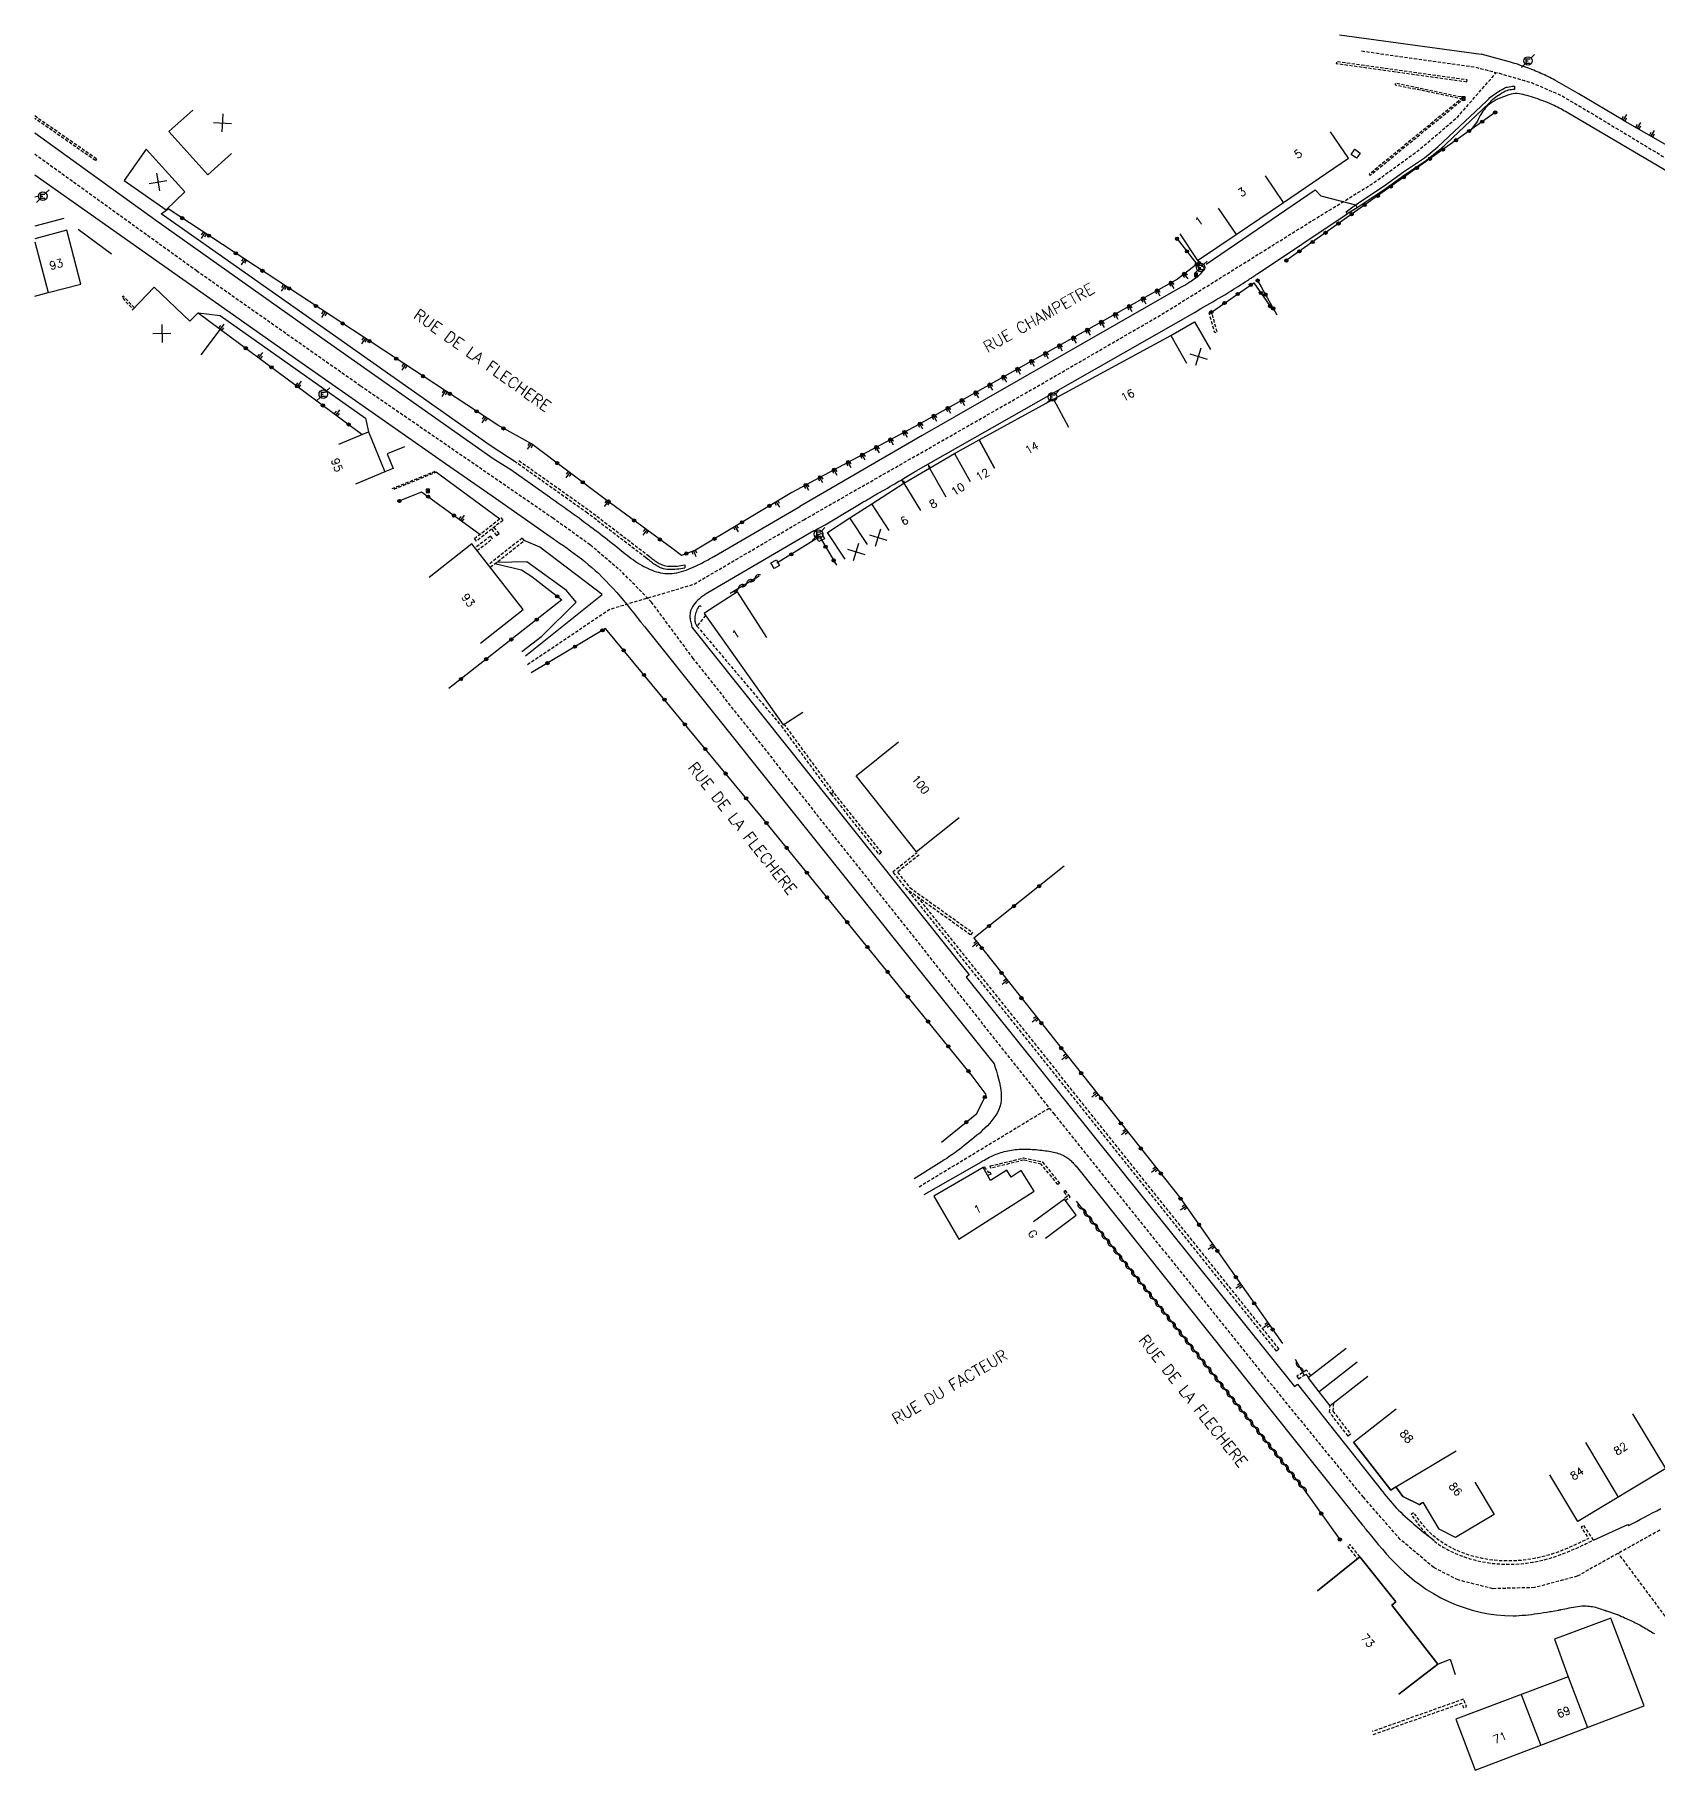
# Model space of a CAD drawing. Header units: millimetres. Extents: x 146000 to 147000, y 131000 to 131923.
# Drawn here: x 146000 to 146253.5, y 131399.7 to 131670.9 of the extents above; entities that cross this region are included whole.
import ezdxf
from ezdxf.enums import TextEntityAlignment as Align

# ---------------------------------------------------------------- set-up
doc = ezdxf.new("R2010")
doc.units = ezdxf.units.MM
doc.linetypes.add('DASHED', pattern=[0.75, 0.5, -0.25])
doc.layers.get('0').update_dxf_attribs({"linetype": 'CONTINUOUS'})
for name, color, linetype in [('W0001', 6, 'DASHED'), ('W0008', 7, 'CONTINUOUS'), ('W0017', 7, 'CONTINUOUS'), ('W0100', 7, 'CONTINUOUS'), ('W0112', 1, 'DASHED'), ('W0211', 2, 'CONTINUOUS'), ('W0310', 3, 'CONTINUOUS'), ('W0322', 7, 'CONTINUOUS'), ('W0330', 7, 'CONTINUOUS'), ('W0471', 7, 'CONTINUOUS'), ('W0989', 7, 'CONTINUOUS'), ('W0991', 7, 'CONTINUOUS'), ('W1102', 7, 'CONTINUOUS')]:
    doc.layers.add(name, color=color, linetype=linetype)
doc.styles.get("Standard").update_dxf_attribs({"font": 'romans.shx', "width": 0.85})

# ---------------------------------------------------------------- blocks, each defined once
blk = doc.blocks.new('t211o')
at = {"color": 0, "linetype": 'Continuous'}
for p, q in [((-0.29, 0.5), (-0.29, 0)), ((0, 1), (0, 0)), ((0.29, 0.5), (0.29, 0))]:
    blk.add_line(p, q, dxfattribs=at)
blk = doc.blocks.new('t322o')
at = {"color": 0, "linetype": 'Continuous'}
for radius in [0.25, 0.15]:
    blk.add_circle((0, 0), radius, dxfattribs=at)
blk = doc.blocks.new('t112o')
at = {"color": 0, "linetype": 'Continuous'}
for p, q in [((-0.5, 0.5), (0.5, 0.5)), ((-0.5, -0.5), (-0.5, 0.5)), ((0.5, 0.5), (0.5, -0.5)), ((0.5, -0.5), (-0.5, -0.5))]:
    blk.add_line(p, q, dxfattribs=at)
blk = doc.blocks.new('t991o')
at = {"color": 0, "linetype": 'Continuous'}
for p, q in [((-1, 1), (1, -1)), ((-1, -1), (1, 1))]:
    blk.add_line(p, q, dxfattribs=at)
blk = doc.blocks.new('T471')
for p, q in [((-0.333334, 0.333334), (-0.333334, -0.333334)), ((-0.333334, 0.333334), (0.333334, 0.333334)), ((-0.333334, 0), (0, 0)), ((0.500001, 0.500001), (1.000002, 1.000002)), ((-0.500001, -0.500001), (-1.000002, -1.000002)), ((-0.333334, -0.333334), (0.333334, -0.333334))]:
    blk.add_line(p, q)
blk.add_ellipse((0, 0), major_axis=(0.471405, 0.471405), ratio=1, start_param=5.4977871438, end_param=11.780972451)
blk = doc.blocks.new('t330o')
at = {"color": 0, "linetype": 'Continuous'}
for p, q in [((0.25, -0.25), (-0.25, 0.25)), ((-0.25, -0.25), (0.25, 0.25)), ((-0.25, 0.25), (-0.25, -0.25)), ((0.25, 0.25), (-0.25, 0.25)), ((0.25, -0.25), (0.25, 0.25)), ((-0.25, -0.25), (0.25, -0.25)), ((-0.25, -0.25), (-0.25, -0.25))]:
    blk.add_line(p, q, dxfattribs=at)
blk = doc.blocks.new('t310o')
at = {"color": 0, "linetype": 'Continuous'}
for centre, start, end in [((-0.5, 0.38), 216.8699, 323.1304), ((0.5, -0.37), 36.8699, 143.1303)]:
    blk.add_arc(centre, 0.625, start, end, dxfattribs=at)

msp = doc.modelspace()

# ---------------------------------------------------------------- linework, layer by layer
at = {"layer": 'W0001', "flags": 128}
for points in [[(146207.33, 131668.34), (146224.95, 131665.84), (146228.85, 131664.85), (146234.03, 131663.34), (146238.45, 131661.42), (146241.47, 131659.67), (146254.31, 131651.93), (146263.15, 131647.05), (146271.88, 131642.05), (146285.69, 131634.07), (146304.19, 131623.2), (146330.34, 131607.7), (146344.38, 131598.6), (146350.72, 131594.19), (146357.7, 131586.68), (146368.32, 131574.74)], [(146120.17, 131595.1), (146157.92, 131616.67), (146176.12, 131627.2), (146201.14, 131642.78), (146208.9, 131647.52), (146216.05, 131652.69), (146222.34, 131658.04), (146228.37, 131664.97)], [(146077, 131572.51), (146089.87, 131581.14), (146102.99, 131585.03), (146120.17, 131595.1)], [(146138.18, 131490.91), (146158.55, 131503.23)], [(146267.32, 131407), (146247.44, 131433.64)]]:
    msp.add_lwpolyline(points, dxfattribs=at)
at = {"layer": 'W0001'}
for points in [[(146000, 131652.26), (146025.3, 131634.03), (146050.93, 131616.04), (146080.9, 131595.44), (146086.82, 131591.21), (146091.48, 131587.22)], [(146253.9, 131437.25), (146241.03, 131430.06), (146234.34, 131428.28), (146227.83, 131428.11), (146222.41, 131429.47), (146218.6, 131431.41), (146213.35, 131435.81), (146207.6, 131442.41), (146191.94, 131461.61), (146159.35, 131502.22), (146118.98, 131553.14), (146102.9, 131573.44), (146096.38, 131582.24), (146091.48, 131587.22)]]:
    msp.add_lwpolyline(points, dxfattribs=at)
at = {"layer": 'W0008', "flags": 128}
for points in [[(146248.19, 131657.55), (146241.16, 131661.68), (146237.52, 131663.78, 0.016471), (146235.34, 131664.84, 0.016471), (146233.1, 131665.76, 0.018123), (146230.57, 131666.6, 0.000158), (146226.02, 131667.84)], [(146303.13, 131619.9), (146303.72, 131620.6), (146268.73, 131641.51), (146239.43, 131658.72, 0.020068), (146237.43, 131659.81, 0.025966), (146235.82, 131660.5, 0.014166), (146233.2, 131661.37, 0.030915), (146231.97, 131661.67, 0.114116), (146230.67, 131661.59, 0.051965), (146228.04, 131660.52, 0.096575), (146226.64, 131659.39, 0.074065), (146225.42, 131657.39), (146224.45, 131656.08)], [(146121.75, 131593.37), (146123.52, 131594.33), (146127.84, 131596.9), (146129.15, 131597.69, -0.007891), (146131.71, 131599.19, 0.006647), (146134.76, 131600.96, 0.000178), (146136.77, 131602.16, -0.000514), (146137.46, 131602.58, -0.011496), (146137.69, 131602.71, 0.006418), (146138.11, 131602.94), (146158.8, 131614.73), (146181.3, 131627.56), (146182.21, 131628.09, 0.00183), (146185.95, 131630.25, 0.010607), (146186.59, 131630.64, 0.000238), (146189.48, 131632.5, 0.000995), (146190.18, 131632.94, 0.009265), (146190.51, 131633.17, -0.00583), (146191.05, 131633.54), (146205.07, 131642.91)], [(146182.76, 131634.47, -0.037831), (146182.16, 131633.52, -0.073466), (146181.75, 131633.11, -0.008149), (146180.96, 131632.54, -0.008089), (146180.15, 131632, -0.022623), (146179.85, 131631.82, 0.008616), (146179.04, 131631.38), (146138.67, 131608.29), (146119.55, 131597.15)]]:
    msp.add_lwpolyline(points, format="xyb", dxfattribs=at)
at = {"layer": 'W0008'}
for points in [[(146000, 131655.57), (146018.95, 131641.93), (146043.98, 131624.17), (146071.62, 131604.69), (146074.39, 131602.98), (146080.41, 131598.67), (146080.45, 131598.65), (146080.49, 131598.62), (146080.52, 131598.6), (146080.56, 131598.58), (146080.6, 131598.55), (146080.63, 131598.52), (146080.66, 131598.49), (146080.7, 131598.46), (146080.74, 131598.44), (146080.77, 131598.41), (146080.81, 131598.38), (146080.85, 131598.36), (146081.32, 131598.04), (146081.79, 131597.71), (146082.26, 131597.39), (146082.72, 131597.05), (146083.19, 131596.72), (146083.65, 131596.38), (146084.11, 131596.04), (146084.58, 131595.72), (146085.05, 131595.38), (146085.5, 131595.04), (146085.97, 131594.7), (146086.43, 131594.36), (146086.81, 131594.07), (146087.2, 131593.78), (146087.59, 131593.49), (146087.97, 131593.2), (146088.36, 131592.91), (146088.73, 131592.61), (146089.12, 131592.32), (146089.5, 131592.01), (146089.88, 131591.73), (146090.26, 131591.42), (146090.64, 131591.12), (146091.01, 131590.82), (146091.33, 131590.57), (146091.63, 131590.31), (146091.95, 131590.06), (146092.26, 131589.8), (146092.58, 131589.56), (146092.89, 131589.3), (146093.22, 131589.07), (146093.55, 131588.83), (146093.88, 131588.6), (146094.21, 131588.38), (146094.56, 131588.17), (146094.91, 131587.96), (146095.2, 131587.79), (146095.52, 131587.63), (146095.83, 131587.48), (146096.15, 131587.34), (146096.48, 131587.21), (146096.8, 131587.09), (146097.13, 131586.98), (146097.46, 131586.9), (146097.79, 131586.82), (146098.13, 131586.76), (146098.46, 131586.72), (146098.81, 131586.7), (146099.18, 131586.69), (146099.57, 131586.72), (146099.94, 131586.77), (146100.32, 131586.83), (146100.69, 131586.91), (146101.07, 131587.01), (146101.43, 131587.11), (146101.81, 131587.24), (146102.17, 131587.38), (146102.53, 131587.52), (146102.89, 131587.68), (146103.24, 131587.84), (146103.47, 131587.95), (146103.69, 131588.06), (146103.92, 131588.17), (146104.13, 131588.28), (146104.35, 131588.4), (146104.57, 131588.51), (146104.78, 131588.63), (146105, 131588.75), (146105.21, 131588.86), (146105.43, 131588.99), (146105.64, 131589.1), (146105.86, 131589.22), (146105.89, 131589.23), (146105.93, 131589.26), (146105.96, 131589.27), (146105.98, 131589.29), (146106.02, 131589.31), (146106.05, 131589.33), (146106.08, 131589.34), (146106.12, 131589.36), (146106.15, 131589.38), (146106.18, 131589.4), (146106.21, 131589.42), (146106.24, 131589.44), (146119.55, 131597.15)], [(146000, 131648.99), (146010.05, 131641.92), (146020.85, 131634.33), (146040.22, 131620.65), (146064.16, 131603.87), (146071.47, 131598.86), (146081.06, 131592.11), (146081.1, 131592.08), (146081.13, 131592.07), (146081.17, 131592.05), (146081.18, 131592.02), (146081.22, 131592), (146081.25, 131591.98), (146081.29, 131591.96), (146081.32, 131591.94), (146081.35, 131591.92), (146081.38, 131591.89), (146081.41, 131591.87), (146081.44, 131591.85), (146082.02, 131591.46), (146082.6, 131591.07), (146083.17, 131590.66), (146083.73, 131590.25), (146084.3, 131589.84), (146084.87, 131589.42), (146085.41, 131589), (146085.96, 131588.56), (146086.5, 131588.12), (146087.04, 131587.67), (146087.55, 131587.2), (146088.07, 131586.74), (146088.67, 131586.16), (146089.26, 131585.56), (146089.83, 131584.96), (146090.39, 131584.35), (146090.95, 131583.72), (146091.49, 131583.09), (146092.04, 131582.45), (146092.57, 131581.8), (146093.1, 131581.15), (146093.63, 131580.5), (146094.15, 131579.84), (146094.67, 131579.18), (146094.72, 131579.11), (146094.77, 131579.05), (146094.83, 131578.99), (146094.88, 131578.93), (146094.93, 131578.86), (146094.98, 131578.79), (146095.03, 131578.72), (146095.09, 131578.67), (146095.14, 131578.6), (146095.2, 131578.54), (146095.25, 131578.48), (146095.3, 131578.41), (146116.23, 131552.23), (146149.9, 131510.11), (146150.09, 131509.52), (146150.27, 131508.94), (146150.44, 131508.36), (146150.61, 131507.78), (146150.74, 131507.2), (146150.86, 131506.64), (146150.95, 131506.07), (146151, 131505.52), (146151.03, 131504.98), (146151, 131504.44), (146150.93, 131503.93), (146150.8, 131503.41), (146150.63, 131502.95), (146150.42, 131502.51), (146150.17, 131502.07), (146149.88, 131501.65), (146149.56, 131501.23), (146149.22, 131500.83), (146148.85, 131500.43), (146148.46, 131500.05), (146148.06, 131499.67), (146147.65, 131499.3), (146147.23, 131498.94), (146146.81, 131498.59), (146146.42, 131498.27), (146146.03, 131497.95), (146145.64, 131497.64), (146145.25, 131497.33), (146144.87, 131497.03), (146144.48, 131496.73), (146144.09, 131496.45), (146143.7, 131496.17), (146143.3, 131495.89), (146142.9, 131495.61), (146142.5, 131495.34), (146142.1, 131495.1), (146142.07, 131495.08), (146142.03, 131495.06), (146142, 131495.04), (146141.98, 131495.02), (146141.94, 131495), (146141.91, 131494.98), (146141.89, 131494.96), (146141.85, 131494.93), (146141.82, 131494.92), (146141.79, 131494.91), (146141.75, 131494.87), (146141.72, 131494.86), (146137.41, 131492.13)], [(146121.75, 131593.37), (146105.16, 131583.69), (146105.14, 131583.68), (146105.13, 131583.67), (146105.11, 131583.67), (146105.09, 131583.64), (146105.09, 131583.65), (146105.08, 131583.64), (146105.05, 131583.62), (146105.04, 131583.61), (146105.02, 131583.61), (146105.01, 131583.6), (146105, 131583.59), (146104.98, 131583.58), (146104.71, 131583.4), (146104.41, 131583.19), (146104.14, 131582.99), (146103.87, 131582.77), (146103.62, 131582.53), (146103.37, 131582.29), (146103.14, 131582.02), (146102.94, 131581.76), (146102.76, 131581.48), (146102.62, 131581.2), (146102.49, 131580.89), (146102.42, 131580.59), (146102.4, 131580.41), (146102.38, 131580.22), (146102.38, 131580.04), (146102.38, 131579.85), (146102.4, 131579.66), (146102.43, 131579.47), (146102.47, 131579.28), (146102.51, 131579.09), (146102.55, 131578.9), (146102.6, 131578.71), (146102.64, 131578.51), (146102.69, 131578.31), (146145.99, 131524.01), (146145.55, 131523.66), (146196.85, 131459.71), (146197.29, 131460.06), (146210.6, 131443.31), (146210.62, 131443.28), (146210.64, 131443.26), (146210.67, 131443.22), (146210.69, 131443.19), (146210.71, 131443.16), (146210.74, 131443.13), (146210.76, 131443.1), (146210.78, 131443.07), (146210.8, 131443.03), (146210.82, 131443.01), (146210.85, 131442.98), (146210.87, 131442.95), (146211.16, 131442.55), (146211.47, 131442.18), (146211.77, 131441.82), (146212.1, 131441.45), (146212.42, 131441.09), (146212.75, 131440.74), (146213.1, 131440.4), (146213.45, 131440.06), (146213.79, 131439.72), (146214.15, 131439.39), (146214.5, 131439.06), (146214.87, 131438.74), (146215.18, 131438.48), (146215.49, 131438.21), (146215.81, 131437.94), (146216.12, 131437.68), (146216.44, 131437.42), (146216.76, 131437.17), (146217.07, 131436.9), (146217.39, 131436.65), (146217.71, 131436.39), (146218.03, 131436.14), (146218.36, 131435.88), (146218.68, 131435.63)], [(146138.96, 131489.69), (146147.91, 131494.82), (146147.94, 131494.84), (146147.96, 131494.85), (146147.98, 131494.86), (146147.99, 131494.87), (146148.02, 131494.89), (146148.04, 131494.89), (146148.05, 131494.9), (146148.08, 131494.92), (146148.1, 131494.92), (146148.12, 131494.94), (146148.14, 131494.94), (146148.16, 131494.96), (146148.38, 131495.08), (146148.62, 131495.21), (146148.84, 131495.33), (146149.07, 131495.45), (146149.3, 131495.56), (146149.53, 131495.66), (146149.76, 131495.77), (146149.98, 131495.87), (146150.22, 131495.97), (146150.46, 131496.06), (146150.68, 131496.15), (146150.93, 131496.24), (146151.21, 131496.33), (146151.49, 131496.4), (146151.77, 131496.47), (146152.06, 131496.54), (146152.34, 131496.59), (146152.63, 131496.64), (146152.93, 131496.68), (146153.22, 131496.71), (146153.51, 131496.74), (146153.8, 131496.76), (146154.1, 131496.78), (146154.39, 131496.78), (146154.68, 131496.78), (146154.98, 131496.79), (146155.28, 131496.78), (146155.58, 131496.77), (146155.87, 131496.74), (146156.17, 131496.73), (146156.46, 131496.7), (146156.75, 131496.67), (146157.05, 131496.64), (146157.35, 131496.6), (146157.64, 131496.57), (146157.94, 131496.53), (146158.2, 131496.49), (146158.45, 131496.45), (146158.7, 131496.42), (146158.95, 131496.37), (146159.2, 131496.32), (146159.44, 131496.26), (146159.7, 131496.2), (146159.93, 131496.12), (146160.16, 131496.04), (146160.4, 131495.95), (146160.63, 131495.85), (146160.85, 131495.74), (146160.99, 131495.65), (146161.13, 131495.56), (146161.28, 131495.47), (146161.42, 131495.37), (146161.56, 131495.27), (146161.68, 131495.15), (146161.82, 131495.04), (146161.94, 131494.93), (146162.07, 131494.81), (146162.2, 131494.69), (146162.31, 131494.56), (146162.42, 131494.43), (146162.44, 131494.4), (146162.46, 131494.38), (146162.5, 131494.35), (146162.52, 131494.33), (146162.54, 131494.3), (146162.56, 131494.27), (146162.58, 131494.24), (146162.6, 131494.21), (146162.63, 131494.19), (146162.66, 131494.16), (146162.68, 131494.14), (146162.7, 131494.1), (146207.47, 131438.06), (146207.51, 131438), (146207.56, 131437.94), (146207.6, 131437.88), (146207.65, 131437.83), (146207.7, 131437.77), (146207.74, 131437.71), (146207.78, 131437.66), (146207.83, 131437.59), (146207.87, 131437.54), (146207.92, 131437.49), (146207.97, 131437.43), (146208.01, 131437.37), (146208.64, 131436.59), (146209.27, 131435.81), (146209.91, 131435.03), (146210.57, 131434.27), (146211.23, 131433.52), (146211.91, 131432.78), (146212.61, 131432.06), (146213.32, 131431.35), (146214.05, 131430.67), (146214.81, 131430), (146215.59, 131429.36), (146216.4, 131428.76), (146217.46, 131428.01), (146218.58, 131427.34), (146219.72, 131426.7), (146220.9, 131426.12), (146222.1, 131425.61), (146223.34, 131425.16), (146224.59, 131424.76), (146225.85, 131424.45), (146227.13, 131424.2), (146228.41, 131424.01), (146229.7, 131423.91), (146230.99, 131423.88), (146231.46, 131423.89), (146231.95, 131423.92), (146232.43, 131423.95), (146232.91, 131424), (146233.38, 131424.05), (146233.87, 131424.1), (146234.34, 131424.17), (146234.82, 131424.23), (146235.3, 131424.29), (146235.77, 131424.39), (146236.25, 131424.45), (146236.72, 131424.53), (146236.73, 131424.53), (146236.75, 131424.53), (146236.77, 131424.53), (146236.8, 131424.54), (146236.82, 131424.54), (146236.84, 131424.55), (146236.85, 131424.55), (146236.87, 131424.55), (146236.9, 131424.56), (146236.92, 131424.57), (146236.94, 131424.56), (146236.96, 131424.57), (146238.1, 131424.78), (146238.12, 131424.78), (146238.15, 131424.79), (146238.18, 131424.8), (146238.21, 131424.79), (146238.24, 131424.8), (146238.26, 131424.8), (146238.29, 131424.81), (146238.32, 131424.82), (146238.34, 131424.82), (146238.37, 131424.83), (146238.39, 131424.83), (146238.43, 131424.84), (146238.76, 131424.91), (146239.09, 131424.96), (146239.42, 131425.03), (146239.76, 131425.1), (146240.08, 131425.17), (146240.42, 131425.24), (146240.75, 131425.29), (146241.08, 131425.34), (146241.42, 131425.38), (146241.75, 131425.41), (146242.08, 131425.43), (146242.42, 131425.42), (146242.66, 131425.4), (146242.91, 131425.38), (146243.15, 131425.34), (146243.39, 131425.31), (146243.64, 131425.26), (146243.88, 131425.2), (146244.11, 131425.14), (146244.36, 131425.07), (146244.59, 131424.99), (146244.82, 131424.91), (146245.06, 131424.83), (146245.29, 131424.75), (146245.32, 131424.74), (146245.34, 131424.73), (146245.36, 131424.73), (146245.39, 131424.72), (146245.42, 131424.71), (146245.44, 131424.7), (146245.46, 131424.68), (146245.48, 131424.67), (146245.51, 131424.66), (146245.53, 131424.65), (146245.56, 131424.65), (146245.59, 131424.64), (146247.28, 131424.1), (146247.29, 131424.09), (146247.31, 131424.08), (146247.32, 131424.07), (146247.33, 131424.07), (146247.34, 131424.06), (146247.36, 131424.06), (146247.37, 131424.04), (146247.4, 131424.04), (146247.41, 131424.03), (146247.42, 131424.03), (146247.43, 131424.02), (146247.45, 131424.01), (146247.69, 131423.91), (146247.93, 131423.79), (146248.18, 131423.69), (146248.41, 131423.58), (146248.65, 131423.47), (146248.88, 131423.36), (146249.12, 131423.25), (146249.37, 131423.15), (146249.61, 131423.03), (146249.84, 131422.92), (146250.07, 131422.8), (146250.31, 131422.68), (146250.55, 131422.57), (146250.78, 131422.44), (146251.01, 131422.3), (146251.24, 131422.17), (146251.47, 131422.04), (146251.7, 131421.91), (146251.94, 131421.78), (146252.17, 131421.65), (146252.39, 131421.5), (146252.62, 131421.37), (146252.85, 131421.22), (146253.08, 131421.09)], [(146243.55, 131435.68), (146248.93, 131438.13), (146249.02, 131437.96), (146249.65, 131438.3), (146250.28, 131438.62), (146250.91, 131438.96), (146251.53, 131439.29), (146252.18, 131439.63), (146252.8, 131439.97), (146253.43, 131440.3), (146254.06, 131440.64)]]:
    msp.add_lwpolyline(points, dxfattribs=at)
at = {"layer": 'W0008', "flags": 128}
for points in [[(146183.06, 131635.05), (146200.05, 131646.67), (146200.98, 131645.73), (146206.37, 131644.29)], [(146006.78, 131640.49), (146011.99, 131636.67)], [(146057.77, 131606.52), (146055.07, 131605.39)], [(146055.07, 131605.39), (146056, 131603.13), (146054.73, 131602.57)]]:
    msp.add_lwpolyline(points, dxfattribs=at)
at = {"layer": 'W0017', "flags": 128}
msp.add_lwpolyline([(146206.37, 131644.29), (146206.65, 131643.86), (146205.07, 131642.91), (146204.89, 131643.19), (146206.37, 131644.29), (146210.85, 131647.28), (146213.87, 131649.46), (146217.16, 131651.67), (146219.26, 131653.34), (146226.84, 131660.49, 0.020592), (146227.27, 131660.94, -0.040717), (146227.5, 131661.15, -0.025233), (146228.41, 131661.82, -0.021132), (146229.57, 131662.5, -0.069166), (146230.11, 131662.7, -0.036114), (146231.19, 131662.85), (146231.23, 131662.34, 0.036114), (146230.22, 131662.2, 0.069166), (146229.82, 131662.05, 0.021132), (146228.69, 131661.39, 0.025233), (146227.82, 131660.76, 0.040717), (146227.65, 131660.6, -0.020592), (146227.19, 131660.12), (146219.59, 131652.95), (146217.46, 131651.25), (146214.16, 131649.04), (146211.14, 131646.86), (146206.65, 131643.86)], format="xyb", dxfattribs=at)
at = {"layer": 'W0100', "flags": 128}
for points in [[(146024.71, 131659.1), (146020.98, 131655.76), (146027.03, 131649), (146030.76, 131652.33)], [(146178.92, 131639.75), (146181.7, 131635.6), (146187.73, 131639.65), (146195.12, 131644.68), (146205.3, 131651.59), (146202.49, 131655.72)], [(146015.22, 131627.83), (146018.68, 131631.43), (146024.22, 131626.11), (146025.55, 131627.42), (146028.97, 131624.87), (146025.98, 131620.86)], [(146126.61, 131588.94), (146123.88, 131593.13), (146127.38, 131595.41), (146130.79, 131597.61), (146135.78, 131600.83), (146139.83, 131603.19), (146143.7, 131605.43), (146147.58, 131607.57), (146159.16, 131613.95), (146177.52, 131623.91), (146181.2, 131626.04), (146183.7, 131621.71)], [(146047.53, 131606.89), (146052.18, 131608.83), (146054.73, 131602.57), (146050.11, 131600.65)], [(146208.32, 131461.27), (146202.39, 131456.69), (146200.67, 131458.89), (146198.98, 131461.12), (146204.89, 131465.71)], [(146206.05, 131450.99), (146212.74, 131456.23)], [(146256.52, 131454.52), (146261, 131447.28), (146256.37, 131444.42), (146254.88, 131446.87), (146241.13, 131438.61), (146236.73, 131445.92)], [(146213.12, 131411.61), (146219.21, 131416.33), (146212.03, 131425.56), (146212.65, 131426.07), (146207.07, 131433.09), (146200.41, 131427.78), (146207.07, 131433.09), (146212.65, 131426.07), (146212.03, 131425.56), (146219.21, 131416.33), (146213.12, 131411.61), (146219.21, 131416.33), (146212.03, 131425.56), (146212.65, 131426.07), (146207.07, 131433.09), (146200.41, 131427.78)]]:
    msp.add_lwpolyline(points, dxfattribs=at)
msp.add_lwpolyline([(146023.46, 131646.36), (146017.42, 131653.02), (146013.98, 131648.11), (146020.52, 131643.52)], close=True, dxfattribs=at)
at = {"layer": 'W0100'}
for points in [[(146000, 131630.03), (146002.11, 131630.59), (146007.2, 131631.93), (146005.04, 131640.34), (146000, 131639.01)], [(146069.64, 131575.85), (146076.33, 131581.09), (146068.32, 131591.33), (146061.61, 131586.07)], [(146114.41, 131576.73), (146109.79, 131583.86), (146105.59, 131581.16), (146104.62, 131580.44), (146116.92, 131563.09), (146120, 131565.07)], [(146144.45, 131548.54), (146137.79, 131543.23), (146128.33, 131555.12), (146134.98, 131560.41)], [(146144.4, 131482.69), (146156.18, 131490.22), (146154.14, 131493.44), (146152.55, 131492.41), (146151.87, 131493.47), (146149.35, 131491.88), (146148.21, 131493.89), (146140.5, 131489.41), (146144.4, 131482.69)], [(146157.91, 131482.88), (146162.74, 131486.44), (146160.88, 131488.96), (146156.04, 131485.4)], [(146216.86, 131441.56), (146216.5, 131441.29), (146216.44, 131441.21), (146213.79, 131442.53), (146212.68, 131444.04), (146211.89, 131443.51), (146206.05, 131450.99), (146211.89, 131443.51), (146212.68, 131444.04), (146213.79, 131442.53), (146216.44, 131441.21), (146216.5, 131441.29), (146216.86, 131441.56)], [(146225.04, 131444.74), (146228.03, 131439.72), (146222.01, 131436.13), (146219.46, 131437.4), (146216.93, 131441.62), (146216.93, 131441.62)], [(146222.04, 131407.74), (146225.07, 131399.74), (146251.48, 131409.79), (146246.26, 131423.53), (146237.46, 131420.22), (146239.62, 131414.35)], [(146239.62, 131414.35), (146222.04, 131407.74)]]:
    msp.add_lwpolyline(points, dxfattribs=at)
at = {"layer": 'W0112', "flags": 128}
for points in [[(146223.77, 131663.53), (146223.81, 131663.82), (146203.41, 131666.68), (146203.37, 131666.39)], [(146208.52, 131649.07), (146208.66, 131648.9), (146223.18, 131660.81), (146222.97, 131661.13), (146222.38, 131661.25), (146212.59, 131663.29), (146212.55, 131663.07), (146222.34, 131661.04), (146222.84, 131660.93), (146222.89, 131660.86)], [(146183.51, 131627.44), (146183.85, 131627.53), (146183.91, 131627.32), (146184.72, 131624.43), (146184.38, 131624.33), (146183.57, 131627.22)], [(146243.55, 131435.68), (146242.03, 131438), (146241.63, 131437.74), (146242.8, 131435.93), (146242.28, 131435.68), (146241.77, 131435.45), (146241.25, 131435.21), (146240.74, 131434.97), (146240.21, 131434.74), (146239.7, 131434.52), (146239.18, 131434.31), (146238.65, 131434.1), (146238.12, 131433.89), (146237.59, 131433.71), (146237.05, 131433.53), (146236.52, 131433.36), (146235.68, 131433.13), (146234.84, 131432.93), (146233.99, 131432.76), (146233.13, 131432.63), (146232.27, 131432.54), (146231.41, 131432.47), (146230.54, 131432.44), (146229.66, 131432.45), (146228.79, 131432.48), (146227.91, 131432.56), (146227.04, 131432.68), (146226.16, 131432.84), (146225.31, 131433.03), (146224.44, 131433.25), (146223.6, 131433.53), (146222.77, 131433.84), (146221.96, 131434.19), (146221.17, 131434.58), (146220.41, 131435.01), (146219.68, 131435.48), (146218.97, 131436), (146218.32, 131436.54), (146217.7, 131437.15), (146217.14, 131437.79), (146217.12, 131437.81), (146217.1, 131437.84), (146217.09, 131437.86), (146217.07, 131437.88), (146217.06, 131437.9), (146217.03, 131437.92), (146217.01, 131437.93), (146217.01, 131437.97), (146216.98, 131437.98), (146216.97, 131438), (146216.94, 131438.03), (146216.93, 131438.05), (146215.44, 131440), (146215.06, 131439.7), (146216.53, 131437.74), (146216.56, 131437.71), (146216.58, 131437.68), (146216.6, 131437.65), (146216.62, 131437.62), (146216.65, 131437.59), (146216.67, 131437.56), (146216.7, 131437.54), (146216.72, 131437.51), (146216.75, 131437.48), (146216.77, 131437.45), (146216.79, 131437.42), (146216.81, 131437.39), (146217.38, 131436.74), (146218.02, 131436.14), (146218.67, 131435.56), (146219.38, 131435.04), (146220.13, 131434.57), (146220.9, 131434.13), (146221.71, 131433.73), (146222.53, 131433.38), (146223.38, 131433.07), (146224.24, 131432.79), (146225.11, 131432.56), (146225.99, 131432.36), (146226.88, 131432.2), (146227.79, 131432.07), (146228.68, 131431.99), (146229.59, 131431.95), (146230.48, 131431.94), (146231.37, 131431.96), (146232.26, 131432.02), (146233.16, 131432.12), (146234.03, 131432.25), (146234.9, 131432.42), (146235.76, 131432.61), (146236.62, 131432.84), (146237.22, 131433.03), (146237.8, 131433.22), (146238.4, 131433.44), (146238.98, 131433.65), (146239.56, 131433.88), (146240.14, 131434.13), (146240.71, 131434.37), (146241.28, 131434.63), (146241.85, 131434.89), (146242.42, 131435.15), (146242.99, 131435.42)]]:
    msp.add_lwpolyline(points, close=True, dxfattribs=at)
at = {"layer": 'W0112'}
for points in [[(146000, 131658.24), (146009.68, 131651.51), (146009.48, 131651.22), (146000, 131657.81)], [(146075.66, 131604.35), (146086.66, 131596.56), (146095.81, 131589.56), (146095.84, 131589.55), (146095.85, 131589.52), (146095.89, 131589.51), (146095.91, 131589.47), (146095.94, 131589.46), (146095.97, 131589.44), (146095.99, 131589.42), (146096.02, 131589.4), (146096.04, 131589.38), (146096.07, 131589.35), (146096.09, 131589.33), (146096.12, 131589.31), (146096.27, 131589.19), (146096.44, 131589.07), (146096.59, 131588.94), (146096.75, 131588.82), (146096.91, 131588.71), (146097.08, 131588.59), (146097.24, 131588.48), (146097.41, 131588.38), (146097.58, 131588.28), (146097.75, 131588.2), (146097.91, 131588.11), (146098.1, 131588.04), (146098.37, 131587.96), (146098.63, 131587.89), (146098.91, 131587.85), (146099.2, 131587.83), (146099.49, 131587.83), (146099.78, 131587.84), (146100.07, 131587.86), (146100.37, 131587.88), (146100.68, 131587.93), (146100.98, 131587.98), (146101.27, 131588.02), (146101.58, 131588.08), (146101.59, 131587.56), (146101.28, 131587.51), (146100.95, 131587.45), (146100.64, 131587.4), (146100.33, 131587.38), (146100.03, 131587.34), (146099.71, 131587.32), (146099.41, 131587.31), (146099.11, 131587.32), (146098.82, 131587.35), (146098.52, 131587.38), (146098.24, 131587.45), (146097.96, 131587.54), (146097.77, 131587.61), (146097.59, 131587.7), (146097.41, 131587.8), (146097.22, 131587.89), (146097.04, 131588.01), (146096.87, 131588.13), (146096.69, 131588.24), (146096.52, 131588.37), (146096.35, 131588.51), (146096.19, 131588.64), (146096.02, 131588.77), (146095.85, 131588.9), (146095.81, 131588.92), (146095.79, 131588.94), (146095.76, 131588.97), (146095.73, 131588.98), (146095.7, 131589.01), (146095.67, 131589.03), (146095.64, 131589.05), (146095.62, 131589.08), (146095.58, 131589.1), (146095.55, 131589.12), (146095.53, 131589.15), (146095.5, 131589.16), (146086.35, 131596.16), (146075.38, 131603.94)], [(146069.01, 131591.76), (146068.7, 131592.16), (146072.87, 131595.42), (146073.16, 131595.01), (146069.01, 131591.76)], [(146069.13, 131590.28), (146071.51, 131592.16), (146071.2, 131592.55), (146068.81, 131590.69)], [(146071.4, 131593.63), (146072.18, 131592.62), (146072.57, 131592.94), (146071.77, 131593.95)], [(146071.18, 131587.68), (146076.49, 131591.84), (146076.19, 131592.25), (146070.87, 131588.05)], [(146104.15, 131581.51), (146104.15, 131581.51), (146104.15, 131581.52), (146104.15, 131581.52), (146104.15, 131581.52), (146104.15, 131581.52), (146104.15, 131581.52), (146104.15, 131581.52), (146104.15, 131581.52), (146104.14, 131581.52), (146104.14, 131581.52), (146104.14, 131581.52), (146104.14, 131581.52), (146104.06, 131581.62), (146103.95, 131581.63), (146103.85, 131581.61), (146103.74, 131581.51), (146103.65, 131581.4), (146103.56, 131581.24), (146103.46, 131581.05), (146103.38, 131580.85), (146103.3, 131580.64), (146103.24, 131580.41), (146103.18, 131580.18), (146103.15, 131579.97), (146103.13, 131579.81), (146103.12, 131579.66), (146103.12, 131579.5), (146103.14, 131579.37), (146103.16, 131579.24), (146103.19, 131579.11), (146103.22, 131578.99), (146103.26, 131578.89), (146103.31, 131578.77), (146103.36, 131578.67), (146103.4, 131578.56), (146103.45, 131578.46)], [(146104.62, 131580.44), (146104.81, 131580.16), (146103.48, 131578.48), (146116.65, 131562.91), (146124.43, 131552.24)], [(146117.04, 131563.22), (146124.82, 131552.55)], [(146124.43, 131552.24), (146131.89, 131542.85), (146132.29, 131543.15), (146124.82, 131552.55), (146124.43, 131552.24)], [(146138.19, 131542.73), (146134.79, 131540.03), (146136.73, 131537.64), (146146.51, 131530.65), (146146.22, 131530.24), (146136.39, 131537.28), (146134.08, 131540.1), (146137.87, 131543.13)], [(146137.87, 131536.21), (146194.4, 131465.53), (146194.02, 131465.22), (146136.39, 131537.28)], [(146148.21, 131493.89), (146148.37, 131493.99), (146149.01, 131493.11), (146149.23, 131493.21), (146149.37, 131492.86), (146148.9, 131492.68)], [(146161.02, 131488.78), (146161.79, 131489.35), (146161.06, 131490.3), (146160.82, 131490.1), (146161.37, 131489.41), (146160.82, 131488.99)], [(146199.38, 131461.43), (146198.73, 131462.25), (146197.21, 131461.32), (146197.48, 131460.89), (146198.61, 131461.6), (146198.98, 131461.12)], [(146202.91, 131457.09), (146202.82, 131455.84), (146205.61, 131452.26), (146205.21, 131451.96), (146202.32, 131455.68), (146202.39, 131456.69)]]:
    msp.add_lwpolyline(points, dxfattribs=at)
at = {"layer": 'W0112', "flags": 128}
for points in [[(146181.7, 131635.6), (146182.56, 131634.45), (146182.68, 131634.54), (146181.83, 131635.7)], [(146015.57, 131628.2), (146013.85, 131630.05), (146013.63, 131629.84), (146015.35, 131627.99)], [(146139.92, 131603.25), (146139.64, 131603.63), (146139.56, 131603.57), (146139.83, 131603.19)], [(146055.86, 131599.98), (146062.69, 131602.74), (146062.76, 131602.54), (146055.88, 131599.74)], [(146135.78, 131600.83), (146135.54, 131601.26), (146135.64, 131601.32), (146135.89, 131600.89)], [(146207.07, 131433.09), (146205.51, 131435.04), (146205.12, 131434.72), (146206.66, 131432.77)], [(146209.15, 131405.33), (146222.98, 131410.23), (146223.24, 131409.51), (146223.73, 131409.69), (146223.26, 131410.86), (146208.99, 131405.79)]]:
    msp.add_lwpolyline(points, dxfattribs=at)
at = {"layer": 'W0112'}
msp.add_lwpolyline([(146154.5, 131495.4), (146157.47, 131494.77), (146160.11, 131491.47), (146159.84, 131491.25), (146157.27, 131494.44), (146154.52, 131495.05), (146149.38, 131493.8), (146149.3, 131494.15)], close=True, dxfattribs=at)
at = {"layer": 'W0211', "flags": 128}
for points in [[(146248.21, 131657.54), (146259.05, 131651.31), (146330.99, 131610.49)], [(146075.38, 131603.94), (146071.16, 131606.68), (146044.73, 131625.36), (146019.75, 131642.9), (146020.85, 131643.66)], [(146181.58, 131635.06), (146178.58, 131632.71), (146138.03, 131609.96)], [(146062.76, 131602.54), (146072.68, 131595.27)]]:
    msp.add_lwpolyline(points, dxfattribs=at)
at = {"layer": 'W0211'}
for points in [[(146025.55, 131627.42), (146027.26, 131627.21), (146029, 131626.99), (146051.71, 131610.97), (146052.18, 131608.83)], [(146076.66, 131573.87), (146088.68, 131583.43), (146078.94, 131590.82), (146076.49, 131591.84)], [(146076.12, 131574.51), (146079.25, 131576.9), (146084.62, 131582.21), (146083.1, 131584.07), (146076.91, 131588.52), (146072.21, 131588.42)]]:
    msp.add_lwpolyline(points, dxfattribs=at)
at = {"layer": 'W0310'}
for points in [[(146108.67, 131583.65), (146113.19, 131586.35)], [(146162.7, 131488.65), (146198.11, 131443.92)], [(146196.92, 131463.97), (146198.41, 131461.37)]]:
    msp.add_lwpolyline(points, dxfattribs=at)
at = {"layer": 'W0322', "flags": 128}
for points in [[(146228.2, 131658.74), (146195.5, 131635.54)], [(146178.49, 131639), (146181.58, 131635.06), (146178.58, 131632.71), (146138.03, 131609.96), (146118.29, 131599.36)], [(146183.85, 131627.53), (146190.48, 131632.12), (146193.33, 131628.01)], [(146191.08, 131632.48), (146191.65, 131631.48), (146194.09, 131627.11)], [(146122.73, 131592.35), (146125.26, 131588.03)]]:
    msp.add_lwpolyline(points, dxfattribs=at)
at = {"layer": 'W0322'}
for points in [[(146000, 131645.54), (146000.7, 131645.72)], [(146004.55, 131642.16), (146000, 131640.96)], [(146077.62, 131606.94), (146072.37, 131609.87), (146046.32, 131626.94), (146020.85, 131643.66)], [(146028.97, 131624.87), (146051.1, 131608.47)], [(146118.29, 131599.36), (146103.24, 131590.36), (146103, 131590.27), (146101.04, 131589.53), (146099.54, 131590.65), (146089.21, 131598.29), (146077.62, 131606.94)], [(146069.55, 131592.82), (146060.45, 131599.44), (146056.63, 131597.89)], [(146122.49, 131592.31), (146115.95, 131588.3)], [(146071.87, 131588.25), (146076.07, 131587.27)], [(146076.07, 131587.27), (146077.7, 131586.22)], [(146077.7, 131586.22), (146082.35, 131582.58)], [(146082.35, 131582.58), (146064.72, 131568.75)], [(146141.67, 131497.85), (146147.21, 131502.33), (146148.65, 131505.3), (146146.5, 131508.23), (146113.55, 131548.69), (146089.2, 131578.12), (146077.56, 131571.19)], [(146160.85, 131540.98), (146146.73, 131529.76), (146147.29, 131529.05), (146178.92, 131489.22), (146194.97, 131466.39)], [(146198.11, 131443.92), (146204.03, 131435.63)], [(146219.21, 131416.33), (146221.17, 131417.09), (146221.94, 131414.71)]]:
    msp.add_lwpolyline(points, dxfattribs=at)
at = {"layer": 'W0330', "flags": 128}
msp.add_lwpolyline([(146203.85, 131670.88), (146226.02, 131667.84)], dxfattribs=at)
at = {"layer": 'W1102'}
for p, q in [((146195.12, 131644.68), (146192.31, 131648.82)), ((146184.93, 131643.79), (146187.73, 131639.65)), ((146177.52, 131623.91), (146179.97, 131619.55)), ((146159.16, 131613.95), (146161.55, 131609.57)), ((146143.7, 131605.43), (146146.16, 131601.08)), ((146135.78, 131600.83), (146138.4, 131596.57)), ((146139.83, 131603.19), (146142.37, 131598.66)), ((146130.1, 131591.22), (146127.38, 131595.41)), ((146133.5, 131593.41), (146130.79, 131597.61))]:
    msp.add_line(p, q, dxfattribs=at)
at = {"layer": 'W1102', "flags": 128}
for points in [[(146000, 131638.51), (146002.11, 131630.59)], [(146206.61, 131463.49), (146200.67, 131458.89)], [(146212.68, 131444.04), (146222.11, 131449.66)]]:
    msp.add_lwpolyline(points, dxfattribs=at)
msp.add_lwpolyline([(146147.58, 131607.57), (146149.99, 131603.19)], close=True, dxfattribs=at)
at = {"layer": 'W1102'}
for points in [[(146254.88, 131446.87), (146249.71, 131455.43)], [(146242.29, 131450.97), (146247.43, 131442.41)], [(146239.62, 131414.35), (146242.64, 131406.43)], [(146232.28, 131411.56), (146235.31, 131403.63)]]:
    msp.add_lwpolyline(points, dxfattribs=at)

# ---------------------------------------------------------------- block references
at = {"layer": 'W0112'}
for p, rotation in [((146206.4, 131652.28), 324.4243261718933), ((146122.73, 131592.35), 115.6091617682906), ((146115.71, 131588.16), 28.8424143735657)]:
    msp.add_blockref('t112o', p, dxfattribs=dict(at, rotation=rotation))
at = {"layer": 'W0211'}
for p, rotation in [((146248.21, 131657.54), 330.1440802828868), ((146250.38, 131656.29), 330.1440802828868), ((146252.54, 131655.05), 330.1440802828868), ((146026.59, 131639.9), 146.7056297906877), ((146032.86, 131635.78), 146.7056297907959), ((146179.61, 131633.52), 218.1016324447343), ((146181.58, 131635.06), 218.1016324447343), ((146039.12, 131631.66), 146.7056297904063), ((146175.36, 131630.91), 209.297114788757), ((146177.54, 131632.13), 209.297114788757), ((146045.39, 131627.55), 146.7056297907415), ((146171, 131628.46), 209.297114788757), ((146173.18, 131629.68), 209.297114788757), ((146028.97, 131624.87), 323.4486384272058), ((146164.46, 131624.79), 209.297114788757), ((146166.64, 131626.01), 209.297114788757), ((146168.82, 131627.24), 209.297114788757), ((146051.67, 131623.43), 146.7578371700699), ((146160.1, 131622.34), 209.297114788757), ((146162.28, 131623.57), 209.297114788757), ((146034.99, 131620.41), 323.4486384270081), ((146155.74, 131619.9), 209.297114788757), ((146157.92, 131621.12), 209.297114788757), ((146041.02, 131615.94), 323.4486384268436), ((146057.94, 131619.32), 146.757837170164), ((146151.38, 131617.45), 209.297114788757), ((146153.56, 131618.67), 209.297114788757), ((146064.21, 131615.21), 146.7578371699325), ((146147.02, 131615), 209.297114788757), ((146149.2, 131616.23), 209.297114788757), ((146047.04, 131611.47), 323.448638427292), ((146140.48, 131611.33), 209.297114788757), ((146142.66, 131612.56), 209.297114788757), ((146144.84, 131613.78), 209.297114788757), ((146070.48, 131611.1), 146.7578371703059), ((146135.91, 131608.82), 208.2274823958772), ((146138.3, 131610.11), 209.297114788757), ((146077.62, 131606.94), 143.2699304666427), ((146131.5, 131606.46), 208.2274823958772), ((146133.7, 131607.64), 208.2274823958772), ((146127.1, 131604.09), 208.2274823958772), ((146129.3, 131605.27), 208.2274823958772), ((146083.63, 131602.45), 143.2699304666986), ((146120.49, 131600.54), 208.2274823958772), ((146122.69, 131601.73), 208.2274823958772), ((146124.89, 131602.91), 208.2274823958772), ((146089.64, 131597.97), 143.4848313730916), ((146115.89, 131597.93), 210.894007267905), ((146066.52, 131595.03), 323.9522359435201), ((146095.67, 131593.51), 143.4848313731547), ((146109.45, 131594.08), 210.8940072678517), ((146103, 131590.27), 200.5623878656086), ((146147.29, 131529.05), 128.4529669987108), ((146151.96, 131523.18), 128.4529669986869), ((146156.62, 131517.3), 128.4529669991232), ((146161.28, 131511.43), 128.4529669991027), ((146165.95, 131505.56), 128.4529669990819), ((146170.61, 131499.68), 128.4529669990607), ((146175.28, 131493.81), 128.4529669990391), ((146179.86, 131487.88), 125.1075302675984), ((146184.18, 131481.74), 125.1075302672406), ((146188.49, 131475.61), 125.1075302678239), ((146192.8, 131469.47), 125.1075302680656)]:
    msp.add_blockref('t211o', p, dxfattribs=dict(at, rotation=rotation))
at = {"layer": 'W0310'}
for p, rotation in [((146109.96, 131584.42), 30.88109973658283), ((146111.25, 131585.19), 30.88109973658283), ((146112.54, 131585.96), 30.88109973658283), ((146163.63, 131487.47), 308.3667821970175), ((146164.56, 131486.3), 308.3667821970175), ((146165.49, 131485.12), 308.3667821970175), ((146166.42, 131483.94), 308.3667821970175), ((146167.35, 131482.77), 308.3667821970175), ((146168.28, 131481.59), 308.3667821970175), ((146169.21, 131480.42), 308.3667821970175), ((146170.14, 131479.24), 308.3667821970175), ((146171.08, 131478.06), 308.3667821970175), ((146172.01, 131476.89), 308.3667821970175), ((146172.94, 131475.71), 308.3667821970175), ((146173.87, 131474.54), 308.3667821970175), ((146174.8, 131473.36), 308.3667821970175), ((146175.73, 131472.18), 308.3667821970175), ((146176.66, 131471.01), 308.3667821970175), ((146177.59, 131469.83), 308.3667821970175), ((146178.52, 131468.66), 308.3667821970175), ((146179.46, 131467.48), 308.3667821970175), ((146180.39, 131466.3), 308.3667821970175), ((146181.32, 131465.13), 308.3667821970175), ((146182.25, 131463.95), 308.3667821970175), ((146183.18, 131462.78), 308.3667821970175), ((146184.11, 131461.6), 308.3667821970175), ((146197.66, 131462.67), 299.8770847820559), ((146185.04, 131460.42), 308.3667821970175), ((146185.97, 131459.25), 308.3667821970175), ((146186.9, 131458.07), 308.3667821970175), ((146187.83, 131456.89), 308.3667821970175), ((146188.77, 131455.72), 308.3667821970175), ((146189.7, 131454.54), 308.3667821970175), ((146190.63, 131453.37), 308.3667821970175), ((146191.56, 131452.19), 308.3667821970175), ((146192.49, 131451.01), 308.3667821970175), ((146193.42, 131449.84), 308.3667821970175), ((146194.35, 131448.66), 308.3667821970175), ((146195.28, 131447.49), 308.3667821970175), ((146196.21, 131446.31), 308.3667821970175), ((146197.15, 131445.13), 308.3667821970175), ((146198.08, 131443.96), 308.3667821970175)]:
    msp.add_blockref('t310o', p, dxfattribs=dict(at, rotation=rotation))
at = {"layer": 'W0322'}
for p, rotation in [((146226.16, 131657.29), 215.347094084456), ((146228.2, 131658.74), 215.347094084456), ((146222.08, 131654.4), 215.347094084456), ((146224.12, 131655.84), 215.347094084456), ((146220.04, 131652.95), 215.347094084456), ((146215.96, 131650.06), 215.347094084456), ((146218, 131651.5), 215.347094084456), ((146211.89, 131647.17), 215.347094084456), ((146213.92, 131648.61), 215.347094084456), ((146207.81, 131644.27), 215.347094084456), ((146209.85, 131645.72), 215.347094084456), ((146023.05, 131642.22), 146.7056297907347), ((146203.73, 131641.38), 215.347094084456), ((146205.77, 131642.83), 215.347094084456), ((146027.23, 131639.48), 146.7056297907347), ((146178.49, 131639), 308.1016324447335), ((146199.65, 131638.49), 215.347094084456), ((146201.69, 131639.93), 215.347094084456), ((146031.41, 131636.73), 146.7056297907347), ((146180.04, 131637.03), 308.1016324447335), ((146195.57, 131635.6), 215.347094084456), ((146197.61, 131637.04), 215.347094084456), ((146035.58, 131633.99), 146.7056297907347), ((146179.61, 131633.52), 218.1016324447343), ((146181.58, 131635.06), 308.1016324447335), ((146039.76, 131631.24), 146.7056297907347), ((146175.36, 131630.91), 209.297114788757), ((146177.54, 131632.13), 209.297114788757), ((146187.96, 131630.38), 34.7179307880205), ((146190.02, 131631.8), 34.7179307880205), ((146191.08, 131632.48), 299.2114445615146), ((146191.58, 131630.53), 304.7179307880195), ((146192.3, 131630.3), 299.211444561514), ((146043.94, 131628.5), 146.7056297907347), ((146171, 131628.46), 209.297114788757), ((146173.18, 131629.68), 209.297114788757), ((146183.85, 131627.53), 34.7179307880205), ((146185.91, 131628.96), 34.7179307880205), ((146193.01, 131628.48), 304.7179307880195), ((146193.52, 131628.12), 299.211444561514), ((146048.12, 131625.76), 146.7578371701405), ((146164.46, 131624.79), 209.297114788757), ((146166.64, 131626.01), 209.297114788757), ((146168.82, 131627.24), 209.297114788757), ((146032.98, 131621.9), 323.4486384272458), ((146052.31, 131623.02), 146.7578371701405), ((146160.1, 131622.34), 209.297114788757), ((146162.28, 131623.57), 209.297114788757), ((146056.49, 131620.27), 146.7578371701405), ((146155.74, 131619.9), 209.297114788757), ((146157.92, 131621.12), 209.297114788757), ((146037, 131618.92), 323.4486384272458), ((146060.67, 131617.53), 146.7578371701405), ((146151.38, 131617.45), 209.297114788757), ((146153.56, 131618.67), 209.297114788757), ((146041.02, 131615.94), 323.4486384272458), ((146064.85, 131614.79), 146.7578371701405), ((146144.84, 131613.78), 209.297114788757), ((146147.02, 131615), 209.297114788757), ((146149.2, 131616.23), 209.297114788757), ((146045.03, 131612.96), 323.4486384272458), ((146069.03, 131612.05), 146.7578371701405), ((146140.48, 131611.33), 209.297114788757), ((146142.66, 131612.56), 209.297114788757), ((146049.05, 131609.99), 323.4486384272458), ((146073.25, 131609.37), 150.8734512781737), ((146135.91, 131608.82), 208.2274823958772), ((146138.3, 131610.11), 209.297114788757), ((146131.5, 131606.46), 208.2274823958772), ((146133.7, 131607.64), 208.2274823958772), ((146081.63, 131603.95), 323.2699304666951), ((146124.89, 131602.91), 208.2274823958772), ((146127.1, 131604.09), 208.2274823958772), ((146129.3, 131605.27), 208.2274823958772), ((146085.63, 131600.96), 323.2699304666951), ((146120.49, 131600.54), 208.2274823958772), ((146122.69, 131601.73), 208.2274823958772), ((146056.98, 131598.03), 202.1443242054792), ((146061.47, 131598.71), 143.9522359437742), ((146089.64, 131597.97), 323.4848313730564), ((146065.51, 131595.76), 143.9522359437742), ((146093.66, 131594.99), 323.4848313730564), ((146114.8, 131597.27), 30.89400726817464), ((146097.68, 131592.02), 323.4848313730564), ((146106.22, 131592.14), 30.89400726817464), ((146110.51, 131594.71), 30.89400726817464), ((146101.81, 131589.82), 20.56238786616925), ((146118.23, 131589.7), 211.4908264994819), ((146123.57, 131590.9), 300.4118690128802), ((146124.84, 131588.75), 300.4118690128802), ((146081.64, 131583.14), 321.9878117241962), ((146078.42, 131579.49), 218.1069624784123), ((146074.48, 131576.41), 218.1069624784123), ((146088.71, 131577.82), 210.7333737988812), ((146070.55, 131573.32), 218.1069624784123), ((146084.41, 131575.27), 210.7333737988812), ((146092.02, 131574.7), 129.6184295919201), ((146080.11, 131572.71), 210.7333737988812), ((146095.21, 131570.85), 129.6184295919201), ((146066.61, 131570.23), 218.1069624784123), ((146098.4, 131567), 129.6184295919201), ((146101.59, 131563.15), 129.6184295919201), ((146104.78, 131559.3), 129.6184295919201), ((146107.96, 131555.45), 129.6184295919201), ((146111.15, 131551.59), 129.6184295919201), ((146114.33, 131547.74), 129.1569148918893), ((146117.49, 131543.86), 129.1569148918893), ((146120.65, 131539.98), 129.1569148918893), ((146156.94, 131537.86), 218.4787861248667), ((146123.8, 131536.1), 129.1569148918893), ((146153.02, 131534.75), 218.4787861248667), ((146126.96, 131532.23), 129.1569148918893), ((146149.11, 131531.64), 218.4787861248667), ((146130.12, 131528.35), 129.1569148918893), ((146147.96, 131528.21), 308.4529669989046), ((146133.28, 131524.47), 129.1569148918893), ((146151.07, 131524.3), 308.4529669989046), ((146136.43, 131520.6), 129.1569148918893), ((146154.17, 131520.38), 308.4529669989046), ((146139.59, 131516.72), 129.1569148918893), ((146157.28, 131516.47), 308.4529669989046), ((146142.75, 131512.84), 129.1569148918893), ((146160.39, 131512.55), 308.4529669989046), ((146145.9, 131508.97), 129.1569148918893), ((146163.5, 131508.64), 308.4529669989046), ((146148.46, 131504.92), 64.19095866474278), ((146166.61, 131504.72), 308.4529669989046), ((146145.56, 131500.99), 38.9984947176895), ((146169.72, 131500.81), 308.4529669989046), ((146172.83, 131496.89), 308.4529669989046), ((146175.94, 131492.97), 308.4529669989046), ((146179.04, 131489.05), 305.1075302675654), ((146181.92, 131484.96), 305.1075302675654), ((146184.79, 131480.87), 305.1075302675654), ((146187.67, 131476.78), 305.1075302675654), ((146190.54, 131472.69), 305.1075302675654), ((146193.42, 131468.6), 305.1075302675654), ((146201.02, 131439.85), 305.5515655108454), ((146203.92, 131435.78), 305.5515655108454)]:
    msp.add_blockref('t322o', p, dxfattribs=dict(at, rotation=rotation))
at = {"layer": 'W0330'}
for p in [(146223.24, 131660.92), (146181.44, 131633.37), (146061.44, 131599.62)]:
    msp.add_blockref('t330o', p, dxfattribs=at)
at = {"layer": 'W0471'}
for p in [(146233.33, 131666.78), (146001.26, 131645.66), (146182.18, 131634.52), (146045.09, 131614.72), (146159.04, 131614.29), (146122.48, 131592.87)]:
    msp.add_blockref('T471', p, dxfattribs=at)
at = {"layer": 'W0991'}
for p, rotation in [((146029.34, 131657.1), 311.7823231230022), ((146019.26, 131647.88), 324.9749218881881), ((146019.87, 131624.22), 316.1236035924597), ((146181.83, 131620.63), 27.83042999999997), ((146131.8, 131592.31), 27.83042999999997), ((146128.35, 131590.08), 27.83042999999997)]:
    msp.add_blockref('t991o', p, dxfattribs=dict(at, rotation=rotation))

# ---------------------------------------------------------------- texts
at = {"layer": 'W0989'}
for s, rotation, p in [('RUE CHAMPETRE', 29.3257, (146156.89, 131626.67)), ('RUE DE LA FLECHERE', 324.414, (146069.95, 131620.01)), ('RUE DE LA FLECHERE', 308.385, (146110.59, 131546.89)), ('RUE DE LA FLECHERE', 308.385, (146181, 131457.44)), ('RUE DU FACTEUR', 30.6, (146142.96, 131459.64))]:
    msp.add_text(s, height=1.75, rotation=rotation, dxfattribs=at).set_placement(p, align=Align.MIDDLE)
at = {"layer": 'W0991'}
for s, rotation, p in [('5', 35.9193, (146197.4, 131652.27)), ('3', 34.2674, (146188.62, 131646.3)), ('1', 35.8075, (146181.92, 131641.77)), ('93', 15.03, (146003.36, 131635.02)), ('16', 27.4884, (146170.76, 131614.56)), ('14', 28.8621, (146155.79, 131606.34)), ('95', 290.34, (146047.22, 131603.66)), ('10', 32.5062, (146144.26, 131599.87)), ('12', 28.8659, (146148.1, 131602.15)), ('8', 30.2487, (146140.38, 131597.62)), ('6', 32.8123, (146135.9, 131594.96)), ('93', 307.44, (146067.73, 131582.55)), ('1', 31.995, (146109.54, 131577.27)), ('100', 307.71, (146138.43, 131553.73)), ('1', 26.55, (146147.32, 131487.42)), ('G', 302.49, (146155.94, 131483.54)), ('88', 309.6, (146214.36, 131451.91)), ('82', 33.84, (146247.79, 131449.99)), ('84', 33.84, (146240.99, 131446.11)), ('86', 309.6, (146222.01, 131443.66)), ('73', 309.6, (146208.29, 131420)), ('69', 21.915, (146238.88, 131408.84)), ('71', 21.915, (146228.93, 131404.84))]:
    msp.add_text(s, height=1.25, rotation=rotation, dxfattribs=at).set_placement(p, align=Align.MIDDLE)

doc.saveas('drawing.dxf')
